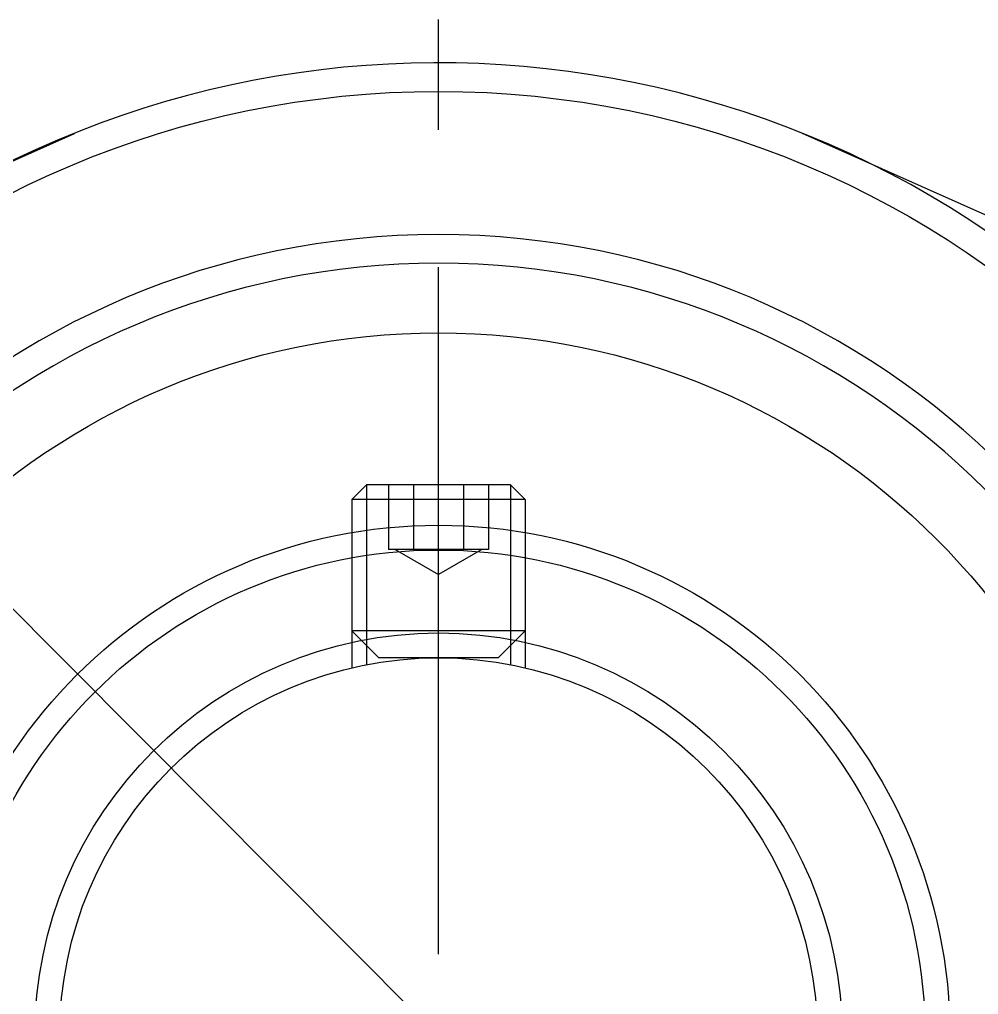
# Model space of a CAD drawing. Extents: x -87 to 205, y -109 to 47.
# Drawn here: x -19.35 to 24.95, y 1.94 to 47 of the extents above; entities that cross this region are included whole.
import ezdxf

# ---------------------------------------------------------------- set-up
doc = ezdxf.new("R2010")
doc.units = 0
doc.linetypes.add('CENTER', pattern=[50.8, 31.75, -6.35, 6.35, -6.35])
doc.linetypes.add('DASHED', pattern=[19.05, 12.7, -6.35])
doc.layers.get('0').update_dxf_attribs({"linetype": 'CONTINUOUS'})
doc.layers.add('CENTER', color=1, linetype='CENTER')

msp = doc.modelspace()

# ---------------------------------------------------------------- linework, layer by layer
at = {"color": 7, "linetype": 'CONTINUOUS'}
for p, q in [((-28.866, 36.356), (-16.818, 41.739)), ((67.652, 19.028), (16.818, 41.739)), ((-3.324, 25.5), (-4, 24.823)), ((3.323, 25.5), (-3.324, 25.5)), ((3.323, 25.5), (4, 24.823)), ((4, 24.823), (-4, 24.823)), ((-4, 24.823), (-4, 23.288)), ((4, 24.823), (4, 23.288))]:
    msp.add_line(p, q, dxfattribs=at)
at = {"color": 3, "linetype": 'CONTINUOUS'}
for p, q in [((-3.324, 25.5), (-3.324, 23.395)), ((3.323, 25.5), (3.323, 23.395))]:
    msp.add_line(p, q, dxfattribs=at)
at = {"color": 3, "linetype": 'DASHED'}
for p, q in [((-2.309, 25.5), (-2.309, 22.5)), ((-1.155, 25.5), (-1.155, 22.5)), ((1.155, 25.5), (1.155, 22.5)), ((2.309, 25.5), (2.309, 22.5)), ((-4, 23.288), (-4, 17.037)), ((-3.324, 23.395), (-3.324, 17.182)), ((3.323, 23.395), (3.323, 17.182)), ((4, 23.288), (4, 17.037)), ((2.309, 22.5), (-2.309, 22.5)), ((-2, 22.5), (0, 21.345)), ((2, 22.5), (0, 21.345)), ((4, 18.75), (-4, 18.75)), ((-2.75, 17.5), (-4, 18.75)), ((2.75, 17.5), (4, 18.75)), ((2.75, 17.5), (-2.75, 17.5))]:
    msp.add_line(p, q, dxfattribs=at)
at = {"color": 7, "linetype": 'CONTINUOUS'}
for radius in [43.676, 32.52, 23.629, 22.482, 18.647, 17.5]:
    msp.add_circle((0, 0), radius, dxfattribs=at)
for radius, start, end in [(45, 141.9289, 128.273), (37.059, 90, 270), (37.059, 270, 90), (35.735, 90, 270), (35.735, 270, 90)]:
    msp.add_arc((0, 0), radius, start, end, dxfattribs=at)
at = {"layer": 'CENTER', "color": 1, "linetype": 'CENTER'}
for p, q in [((0, -47), (0, 47)), ((1.411, -1.417), (-40.975, 41.151))]:
    msp.add_line(p, q, dxfattribs=at)

doc.saveas('drawing.dxf')
